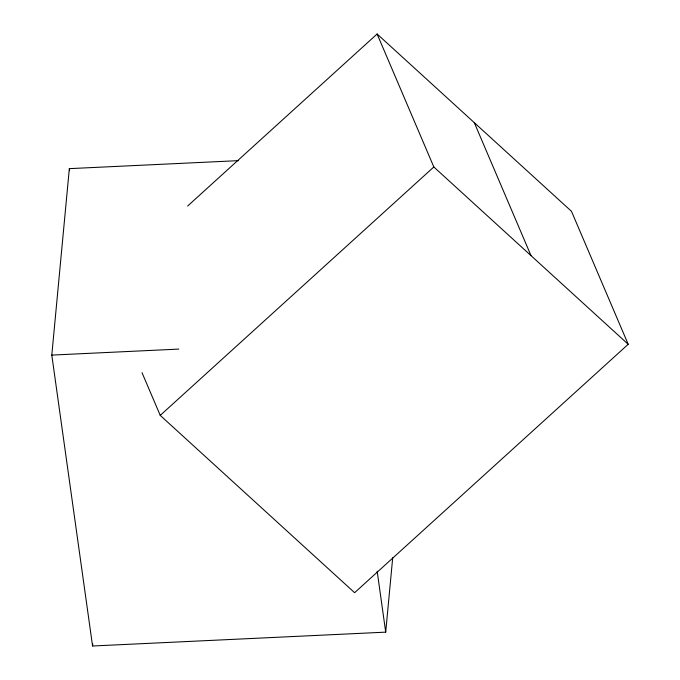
<?xml version="1.0" encoding="UTF-8"?>
<svg xmlns="http://www.w3.org/2000/svg" width="680" height="680" viewBox="0 0 680 680"><rect width="100%" height="100%" fill="white"/><g stroke="black" fill="none" stroke-linecap="round" stroke-linejoin="round"><path stroke-width="1.02" d="M392.7 557.77L385.704 632.145L92.573 646L51.799 355.096L69.334 168.64L238.654 160.633M92.573 646L92.778 643.909M187.637 206.031L377.111 34L571.481 211.31L628.201 344.284L354.611 592.696L160.233 415.387L142.018 372.683M160.233 415.387L433.832 166.974L377.111 34M51.799 355.096L178.789 349.095M433.832 166.974L628.201 344.284M474.3 122.655L531.012 255.629M377.171 571.234L385.704 632.145M69.334 168.64L69.632 170.739"/></g></svg>
